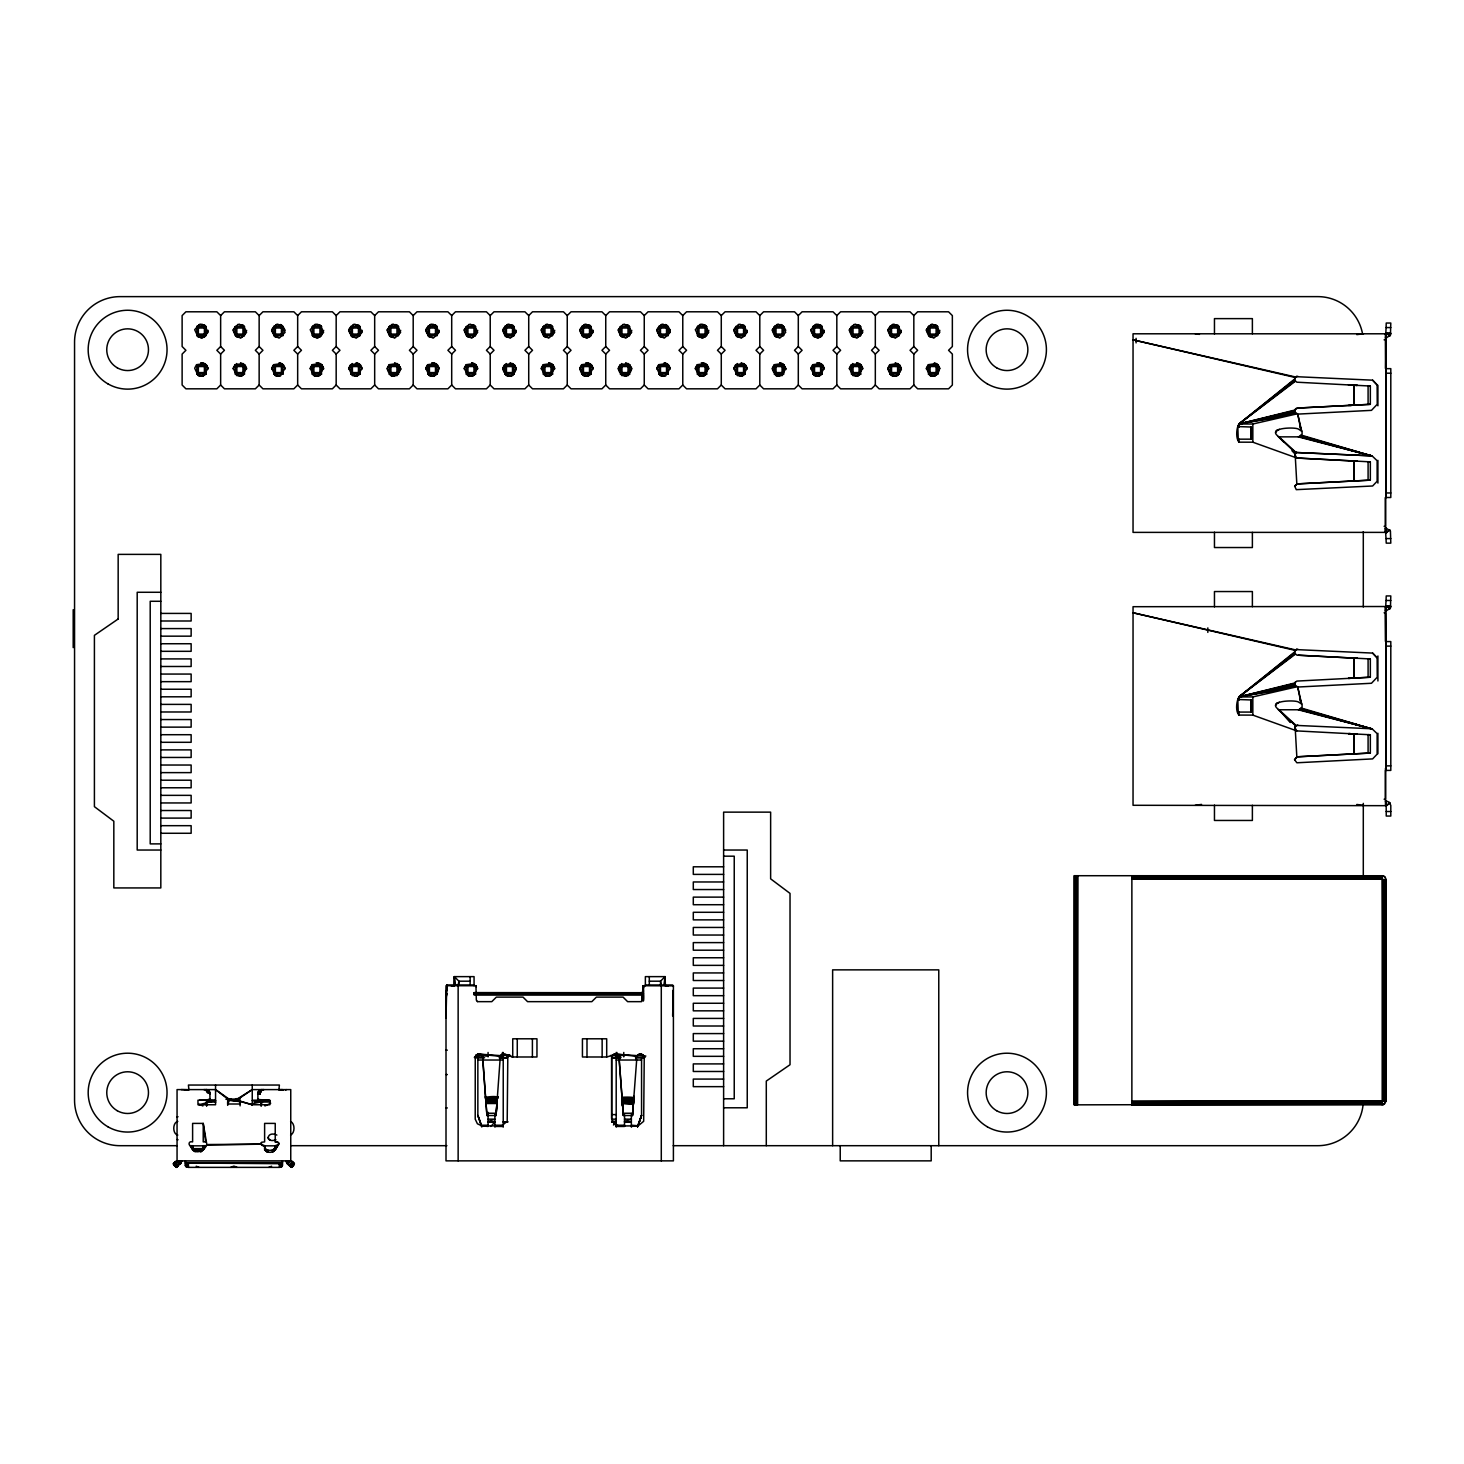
<?xml version="1.0" encoding="UTF-8"?>
<svg xmlns="http://www.w3.org/2000/svg" width="1464" height="1464" viewBox="0 0 1464 1464"><rect width="100%" height="100%" fill="white"/><g stroke="black" fill="none" stroke-linecap="round" stroke-linejoin="round"><path stroke-width="1.5" d="M268.626 1100.196L252.247 1103.801L252.247 1104.753L269.834 1104.753L269.834 1100.196L257.847 1099.537L257.938 1092.419L261.379 1089.6L257.646 1094.139L260.244 1094.139L257.682 1093.718L261.379 1089.6L257.737 1093.26L260.281 1093.718L257.682 1093.718M633.253 1105.174L633.162 1106.326L636.657 1060.174C633.802 1054.721 644.27 1052.561 644.233 1057.758L643.666 1121.314L638.139 1125.853L619.217 1125.981L614.404 1124.279L611.678 1119.155L611.678 1057.392C612.391 1051.353 621.779 1054.501 619.217 1060.174L623.371 1115.513L632.466 1115.513L632.649 1113.244L623.225 1113.244L621.944 1096.408L622.163 1099.116L633.711 1099.116L633.93 1096.408L632.466 1115.513L633.93 1096.408L633.619 1100.544L622.255 1100.544L621.944 1096.408L622.712 1106.326L622.438 1102.685L633.436 1102.685L633.345 1103.966L622.475 1103.38L633.345 1104.021M644.599 985.73C638.908 994.825 645.899 1015.101 643.08 985.73L673.403 985.858M1077.596 1104.844L1077.961 875.71M1354.511 461.032L1357.201 461.178L1296.83 457.994L1252.836 442.201L1238.91 442.165C1235.671 438.065 1236.33 428.275 1238.91 424.011L1294.707 410.085L1297.397 408.09L1370.341 404.32L1370.341 386.038L1368.09 385.91L1368.09 404.448M1354.511 733.94L1357.201 734.086L1296.83 730.902L1252.836 715.109L1238.91 715.072C1235.268 711.028 1236.494 701.164 1238.91 696.919L1294.707 682.993L1296.83 681.089L1349.387 678.326M1297.745 376.248L1295.549 376.998L1133.044 339.849L1295.128 377.456L1294.707 380.274L1296.83 382.195L1353.834 385.197L1353.797 405.18L1298.312 408.017M1349.296 733.665L1353.834 733.903L1353.797 753.887L1297.397 756.797L1294.56 759.688L1296.866 762.781L1372.628 758.901L1377.13 754.161L1377.13 733.629L1372.061 728.779L1296.006 725.394L1279.005 709.766C1265.207 700.433 1296.445 699.646 1298.714 702.226L1301.459 703.891M1297.745 649.156L1295.549 649.906L1133.044 612.776L1295.128 650.364L1294.707 653.182L1296.83 655.103L1353.834 658.105L1353.797 678.088L1348.838 678.363M1384.34 1104.204L1382.199 1104.844L1382.199 875.747L1074.1 875.71L1074.1 1104.844L1384.34 1104.204L1386.042 1101.001L1386.042 879.571L1385.164 877.119L1382.199 875.71M261.013 1105.503L261.69 1102.026L261.251 1105.869M1384.12 339.849L1385.493 339.849L1385.639 368.654L1390.8 368.654L1390.8 497.504L1385.493 497.504L1385.493 526.308L1384.12 526.308M1385.804 942.523L1386.042 879.571L1382.565 879.571L1383.315 1101.001L1383.315 879.571M286.212 1160.861L287.822 1164.301L290.75 1160.861L290.75 1089.6L252.247 1089.6L237.442 1098.878L229.391 1099.354L227.689 1105.357L227.689 1098.695M1386.152 800.771L1386.243 816.052L1390.8 816.052L1390.8 805.42L1389.318 802.254L1385.639 800.735L1386.243 805.895L1389.958 803.041M227.689 1104.24L227.707 1102.118M1385.804 899.976L1386.042 882.444L1385.804 884.146M1383.315 1104.698L1386.042 1101.001L1385.804 1038.049M454.188 985.51L454.352 976.634L474.062 976.634L474.062 985.73M1385.639 338.33L1386.243 323.032L1390.8 323.032L1390.434 335.146L1385.639 338.33L1385.639 368.654L1386.097 333.609L1385.493 338.33L1385.493 333.792L1133.044 333.792L1133.044 532.384L1385.639 532.384L1386.243 543.144L1390.8 543.144L1390.434 531.011L1385.639 527.827L1386.17 532.768M1389.647 529.748L1386.243 532.988L1385.493 527.827L1385.493 532.384L1389.958 530.133M1386.17 805.676L1133.044 805.292L1133.044 606.7L1386.097 606.517L1385.493 611.257L1386.243 595.939L1390.8 595.939L1390.434 608.072L1385.639 611.257L1385.639 641.58L1390.8 641.58L1390.8 770.412L1385.493 770.412L1385.493 799.234L1384.12 799.234M672.745 1010.837L672.836 990.433M446.008 1017.718L446.044 992.592L447.289 989.133M497.229 1099.812L497.467 1096.408L496.04 1115.513L486.945 1115.513L486.762 1113.244L496.204 1113.244L497.467 1096.408L497.174 1100.544L485.792 1100.544L485.499 1096.408L486.945 1115.513L485.975 1102.721L496.991 1102.685L497.229 1099.812L485.737 1099.812M282.424 1161.94L282.204 1166.222L279.386 1167.375L188.417 1167.375L185.379 1165.49M1295.311 409.078L1294.652 411.842L1297.745 414.111L1371.475 410.359L1377.24 404.284L1377.13 384.922L1372.628 380.183L1296.006 376.669M1295.311 682.004L1294.652 684.749L1297.745 687.037L1371.475 683.267L1377.24 677.21L1377.13 657.83L1372.628 653.09L1296.006 649.577M485.554 1097.268C510.149 1093.699 490.714 1104.954 485.554 1097.268L482.699 1057.026L482.004 1055.471L475.69 1055.892M622.017 1097.268C637.609 1096.499 637.993 1099.189 622.109 1098.439M192.608 1146.568C188.124 1146.898 187.648 1140.474 192.608 1141.902L192.608 1123.4L203.221 1123.4L206.845 1144.537L260.867 1144.171L264.618 1145.69L264.618 1150.064M185.434 1165.856L185.379 1161.94M1385.603 886.379L1386.042 879.571M475.965 986.315L476.331 1000.132L477.703 1001.651L491.794 1001.651L496.351 997.112L523.014 997.112L527.552 1001.651L591.84 1001.651L596.397 997.112L623.078 997.112L627.617 1001.651L641.561 1001.651L643.117 987.12M496.204 1113.244L496.04 1115.513L497.467 1096.408L497.321 1098.439L485.645 1098.439M282.424 1165.49L282.204 1162.672L185.617 1162.672L185.891 1166.552L185.617 1162.672L282.204 1162.672L281.93 1166.552L282.387 1162.306M497.284 1098.878L497.376 1097.634M633.747 1098.878L633.839 1097.634M496.808 1105.174L496.717 1106.326L500.267 1057.026L500.963 1055.471L509.692 1054.721M496.717 1106.326L497.046 1101.989L485.92 1101.989L486.249 1106.326L486.158 1105.174M633.162 1106.326L633.509 1101.989L622.383 1101.989L622.712 1106.326L622.621 1105.174M1300.544 427.012L1301.954 431.972A3.66 3.66 0 0 1 1301.954 434.186L1298.714 436.858L1279.005 436.858C1265.207 427.525 1296.445 426.738 1298.714 429.318L1301.459 430.983M499.059 1057.758C508.996 1060.558 507.038 1053.019 507.788 1057.758L507.203 1121.314L501.695 1125.853L482.004 1125.944L477.392 1123.766L475.214 1119.155L475.251 1057.026L475.946 1055.471L488.317 1055.471M190.686 1145.69C192.662 1155.37 204.21 1152.241 206.57 1145.031L260.867 1144.171L261.672 1142.231L264.618 1141.902L264.618 1123.4L275.232 1123.4L275.232 1141.902C282.497 1141.28 276.238 1147.575 275.232 1150.064L275.232 1148.6M1238.91 442.165L1239.185 439.163L1251.317 439.163L1251.317 427.031L1238.123 426.573M1238.91 715.072L1239.185 712.071L1251.317 712.071L1251.317 699.957L1238.123 699.499M1385.676 1084.55L1385.584 1080.578M475.178 1057.758C474.977 1053.549 481.473 1052.616 482.589 1056.569M500.194 1057.758C501.017 1049.487 508.337 1057.905 508.868 1055.471L507.276 1057.758L500.67 1057.667M636.657 1057.758C636.456 1052.854 644.453 1052.854 644.233 1057.758M1278.273 436.711L1295.549 452.815L1294.981 456.64M1278.273 709.619L1295.549 725.723L1294.981 729.548M275.964 1139.779C264.966 1143.823 266.43 1130.281 276.861 1135.076M203.221 1147.172C202.343 1151.399 193.468 1151.454 192.608 1147.172M275.232 1147.172C274.372 1151.436 265.496 1151.454 264.618 1147.172M200.477 1151.784L200.184 1149.789L201.062 1151.656L202.325 1149.02M210.194 1094.139L206.461 1089.6L209.883 1092.419L209.974 1099.537L199.598 1100.196M663.942 984.979L665.077 976.634L645.368 976.634L645.368 985.73M1283.269 441.616L1279.005 436.858L1296.006 452.486L1372.061 455.871L1377.13 460.721L1377.13 481.253L1372.628 485.993L1296.281 489.653L1294.652 486.158L1297.397 483.889L1370.341 480.137L1370.341 461.855L1368.09 461.727L1368.09 480.247M279.386 1167.375L279.386 1163.825L279.99 1167.339L281.546 1163.276L281.088 1167.064L280.576 1163.697L185.891 1163.002L186.294 1166.826L186.294 1163.276L187.264 1167.247L187.831 1163.789L188.417 1167.375L188.417 1163.825M1294.652 454.334L1296.83 457.994M1294.652 727.242L1296.83 730.902M227.689 1102.484L227.872 1101.386M272.505 1151.784L272.505 1149.789L273.073 1151.656L274.72 1148.636C275.47 1153.687 264.38 1153.559 264.618 1148.307M1294.56 759.688L1296.83 756.888L1295.311 730.005M458.141 985.235L458.909 981.191L454.352 976.634L454.352 985.73M289.177 1165.454L292.965 1162.709L294.374 1163.862L291.446 1167.339L289.854 1166.003L290.97 1163.99L292.544 1162.343L294.374 1163.862C286.871 1172.097 298.821 1162.105 290.75 1160.861L177.053 1160.861C169.531 1162.288 181.06 1172.097 173.411 1163.88L174.857 1162.709L177.986 1166.003L181.591 1160.861M1275.601 432.704L1276.974 430.16M1275.601 705.611L1276.974 703.068M202.087 1151.033L202.691 1148.636L193.12 1148.636L193.12 1150.246L192.845 1148.179L192.845 1149.661M274.994 1149.661L275.232 1145.69L278.929 1144.354M446.008 997.496L447.124 993.489M177.053 1117.032L178.041 1116.739M257.829 1092.839L260.702 1092.016L258.286 1091.632L260.885 1091.632L258.488 1091.266L261.104 1091.266L258.744 1090.918C263.026 1089.179 260.5 1094.505 257.829 1092.839L260.336 1093.26L257.737 1093.26L261.013 1089.619M280.136 1089.6L278.892 1089.985L279.386 1085.044L188.417 1085.044L188.929 1089.985M267.656 1149.789L267.656 1151.82L267.052 1149.752L266.503 1151.546L264.856 1148.179M475.251 1057.136L475.946 1055.471M500.267 1057.136L500.963 1055.471M636.712 1057.136L637.407 1055.471L645.844 1056.038M637.59 1126.731L641.561 1115.367L637.59 1126.768L641.561 1115.367L641.561 1057.758M637.846 1126.036L641.561 1115.367M206.662 333.847L208.144 330.352M245.183 333.847L246.647 330.352M322.208 333.847L323.672 330.352M360.711 333.847L362.194 330.352M399.233 333.847L400.697 330.352M399.233 372.35L400.697 368.855L398.483 365.012L394.603 362.761M437.736 333.847L439.218 330.352M438.468 370.612L437.004 374.107L433.124 376.321L427.909 374.107L427.909 365.012L437.699 365.213L439.127 368.214L434.424 376.083L429.208 375.553L425.75 368.214L427.598 364.701L435.668 363.53L437.096 364.902M476.239 333.847L477.722 330.352M514.761 333.847L516.225 330.352M514.761 372.35L516.225 368.855L514.01 365.012L510.131 362.761M553.264 333.847L554.746 330.352M591.785 333.847L593.249 330.352M630.289 333.847L631.771 330.352M630.289 372.35L631.771 368.855L629.557 365.012L625.677 362.761M668.792 333.847L670.274 330.352L668.06 326.49L662.826 324.258L658.965 326.49L656.714 330.352L658.214 333.847M707.313 333.847L708.796 330.352M745.817 333.847L747.299 330.352M822.841 333.847L824.323 330.352M861.363 333.847L862.827 330.352M899.866 333.847L901.348 330.352M899.866 372.35L901.348 368.855L899.134 365.012L895.254 362.761M938.369 333.847L939.851 330.352M939.119 370.612L937.637 374.107L933.758 376.321L928.542 374.107L928.542 365.012L938.332 365.213L939.76 368.214L935.057 376.083L929.841 375.553L926.383 368.214L928.231 364.701L936.301 363.53L937.729 364.902M205.454 335.219L207.193 331.541M234.917 367.19L236.656 363.53M321 335.219L322.721 331.541M311.082 369.02L312.802 365.36M350.445 367.19L352.183 363.53M426.61 369.02L428.348 365.36M503.634 369.02L506.233 363.53M542.138 369.02L543.876 365.36M590.578 335.219L592.298 331.541M619.162 369.02L621.761 363.53M668.462 333.389L670.183 329.711M706.106 335.219L707.826 331.541M696.187 369.02L697.925 365.36M735.568 367.19L737.289 363.53M821.633 335.219L823.372 331.541M811.715 369.02L813.453 365.36M851.096 367.19L852.817 363.53M927.261 369.02L928.981 365.36M279.295 1089.765L283.321 1089.911L279.386 1089.6M275.232 1150.064L277.501 1145.653M209.736 1099.867L208.748 1099.336L209.974 1099.537M209.407 1100.123L210.194 1098.695M233.105 368.855L235.338 365.012L245.147 365.213L246.556 368.214L241.871 376.083L236.656 375.553L233.197 368.214L235.045 364.701L243.115 363.53L244.525 364.902M285.169 330.352L282.955 326.49L277.702 324.258L273.86 326.49L271.609 330.352L273.109 333.847M271.609 368.855L273.86 365.012L283.65 365.213L285.077 368.214L280.374 376.083L275.159 375.553L271.7 368.214L273.548 364.701L281.619 363.53L283.046 364.902M310.13 368.855L312.363 365.012L322.153 365.213L323.581 368.214L318.877 376.083L313.662 375.553L310.222 368.214L312.07 364.701L320.122 363.53L321.549 364.902M348.633 368.855L350.884 365.012L360.675 365.213L362.102 368.214L357.399 376.083L352.183 375.553L348.725 368.214L350.573 364.701L358.643 363.53L360.071 364.902M389.387 326.49L390.906 328.009L396.964 328.009L398.483 326.49L389.387 326.49L389.387 335.585L398.483 335.585L398.483 326.49L393.249 324.258L389.387 326.49L387.137 330.352L388.637 333.847M427.909 326.49L429.41 328.009L435.485 328.009L437.004 326.49L427.909 326.49L427.909 335.585L437.004 335.585L437.004 326.49L431.752 324.258L427.909 326.49L425.658 330.352L427.159 333.847M425.658 368.855L427.909 365.012L429.41 366.531L435.485 366.531L437.004 365.012L433.124 362.761M464.161 368.855L466.412 365.012L476.203 365.213L477.63 368.214L472.927 376.083L467.711 375.553L464.253 368.214L466.101 364.701L474.171 363.53L475.599 364.902M512.272 325.758L508.777 324.258L504.915 326.49L502.683 330.352L504.915 335.585L510.131 337.8L514.01 335.585L514.01 326.49L504.915 326.49L504.915 335.585L514.01 335.585L512.51 334.085L506.434 334.085L504.915 335.585M543.437 326.49L544.956 328.009L551.013 328.009L552.532 326.49L543.437 326.49L543.437 335.585L552.532 335.585L552.532 326.49L547.28 324.258L543.437 326.49L541.186 330.352L542.687 333.847M541.186 368.855L543.437 365.012L553.227 365.213L554.655 368.214L549.952 376.083L544.736 375.553L541.277 368.214L543.126 364.701L551.196 363.53L552.623 364.902M581.94 326.49L583.459 328.009L589.516 328.009L591.035 326.49L581.94 326.49L581.94 335.585L587.156 337.8L591.035 335.585L591.035 326.49L585.801 324.258L581.94 326.49L579.707 330.352L581.19 333.847M656.714 368.855L658.965 365.012L668.755 365.213L670.183 368.214L665.48 376.083L660.264 375.553L656.805 368.214L658.654 364.701L666.724 363.53L668.151 364.902M695.235 368.855L697.468 365.012L707.277 365.213L708.704 368.214L704.001 376.083L698.786 375.553L695.327 368.214L697.175 364.701L705.245 363.53L706.673 364.902M733.739 368.855L735.989 365.012L745.78 365.213L747.207 368.214L742.504 376.083L737.289 375.553L733.83 368.214L735.678 364.701L743.749 363.53L745.176 364.902M785.802 330.352L783.588 326.49L778.354 324.258L774.493 326.49L772.26 330.352L773.742 333.847M810.763 368.855L813.014 365.012L822.805 365.213L824.232 368.214L819.529 376.083L814.313 375.553L810.855 368.214L812.703 364.701L820.773 363.53L822.201 364.902M849.285 368.855L851.517 365.012L861.308 365.213L862.735 368.214L858.032 376.083L852.817 375.553L849.376 368.214L851.225 364.701L859.277 363.53L860.704 364.902M897.377 325.758L893.882 324.258L890.039 326.49L887.788 330.352L890.039 335.585L895.254 337.8L899.134 335.585L899.134 326.49L890.039 326.49L890.039 335.585L899.134 335.585L897.615 334.085L891.539 334.085L890.039 335.585M928.542 326.49L930.061 328.009L936.118 328.009L937.637 326.49L928.542 326.49L928.542 335.585L937.637 335.585L937.637 326.49L932.385 324.258L928.542 326.49L926.291 330.352L927.792 333.847M926.291 368.855L928.542 365.012L930.061 366.531L936.118 366.531L937.637 365.012L939.851 368.855M261.251 1142.597L261.672 1145.379M1290.37 722.484L1279.005 709.766L1298.714 709.766L1301.954 707.112A3.66 3.66 0 0 0 1301.954 704.898L1300.544 699.92M292.544 1162.343L289.634 1165.82L291.391 1167.302L294.026 1163.551L292.544 1162.343C287.767 1165.966 292.123 1170.047 294.374 1163.862M1237.757 440.225L1239.056 439.163M1237.757 713.133L1239.056 712.071M290.275 1166.369L292.965 1162.709L290.055 1166.186L293.733 1163.313L290.97 1166.954L294.026 1163.551L291.446 1167.339L290.275 1166.369L294.026 1163.551M1294.652 486.158L1296.83 483.98L1295.311 457.079M203.148 1149.002L205.674 1145.635L203.221 1148.307M1276.242 430.983L1279.353 429.318M1276.242 703.891L1279.353 702.226M233.545 1166.222L230.708 1167.375M271.59 1166.222L268.772 1167.375M282.424 1089.6L281.363 1089.6M200.678 376.321L196.835 374.107L196.835 365.012L198.354 366.531L204.411 366.531L206.625 365.213L208.053 368.214L203.35 376.083L198.134 375.553L194.675 368.214L196.524 364.701L204.594 363.53L206.021 364.902M388.637 372.35L387.137 368.855L389.387 365.012L390.906 366.531L396.964 366.531L398.574 364.902L400.605 368.214L397.147 375.553L390.687 375.553L387.228 368.214L389.095 364.701L397.147 363.53L398.574 364.902M504.165 372.35L502.683 368.855L504.915 365.012L506.434 366.531L512.51 366.531L514.724 365.213L516.133 368.214L512.693 375.553L507.477 376.083M585.801 376.321L581.94 374.107L579.707 368.855L581.94 365.012L583.459 366.531L589.516 366.531L591.731 365.213L593.158 368.214L588.455 376.083L583.239 375.553L579.799 368.214L581.647 364.701L589.699 363.53L591.127 364.902M619.711 372.35L618.211 368.855L620.462 365.012L621.962 366.531L628.038 366.531L629.648 364.902L631.679 368.214L628.221 375.553L621.761 375.553L618.302 368.214L620.15 364.701L628.221 363.53L629.648 364.902M773.742 372.35L772.26 368.855L774.493 365.012L776.012 366.531L782.087 366.531L783.679 364.902L785.711 368.214L782.27 375.553L775.81 375.553L772.352 368.214L774.2 364.701L782.27 363.53L783.679 364.902M889.288 372.35L887.788 368.855L890.039 365.012L891.539 366.531L897.615 366.531L899.829 365.213L901.257 368.214L897.798 375.553L892.582 376.083M475.818 1055.654L477.667 1054.208M643.611 1055.654L640.445 1053.97L637.298 1055.654L614.551 1054.08M490.806 1126.475L494.887 1122.01L488.079 1121.735M613.453 1124.993L616.198 1122.01L611.641 1121.827L616.198 1121.827M205.93 326.49L196.835 326.49L198.354 328.009L204.411 328.009L205.93 326.49L200.678 324.258L196.835 326.49L196.835 335.585L205.93 335.585L204.411 334.085L198.354 334.085L196.835 335.585L202.05 337.8L205.93 335.585L205.93 326.49L202.05 324.258M220.643 315.584L224.431 311.795L255.358 311.795L259.146 315.584L259.146 346.51L255.358 350.299L259.146 354.087L259.146 385.014L255.358 388.82L224.431 388.82L220.643 385.014L220.643 354.087L224.431 350.299L220.643 346.51L220.643 315.584L216.855 311.795L185.91 311.795L182.122 315.584L182.122 346.51L185.91 350.299L182.122 354.087L182.122 385.014L185.91 388.82L216.855 388.82L220.643 385.014M220.643 346.51L216.855 350.299L220.643 354.087M196.835 374.107L198.354 372.588L204.411 372.588L205.93 374.107L202.05 376.321L196.835 374.107L205.93 374.107L205.93 365.012L202.05 362.761M234.588 333.847L233.105 330.352L235.338 326.49L236.857 328.009L242.933 328.009L244.433 326.49L235.338 326.49L235.338 335.585L244.433 335.585L242.933 334.085L236.857 334.085L235.338 335.585L240.553 337.8L244.433 335.585L244.433 326.49L239.199 324.258M259.146 315.584L262.934 311.795L293.861 311.795L297.668 315.584L297.668 346.51L301.456 350.299L297.668 354.087L297.668 385.014L301.456 388.82L332.383 388.82L336.171 385.014L336.171 354.087L339.959 350.299L336.171 346.51L336.171 315.584L339.959 311.795L370.886 311.795L374.674 315.584L374.674 346.51L370.886 350.299L374.674 354.087L374.674 385.014L370.886 388.82L339.959 388.82L336.171 385.014M240.553 362.761L244.433 365.012L242.933 366.531L236.857 366.531L235.338 365.012L235.338 374.107L236.857 372.588L242.933 372.588L244.433 374.107L240.553 376.321L237.077 374.839M282.955 335.585L273.86 335.585L273.86 326.49L282.955 326.49L282.955 335.585L281.436 334.085L275.378 334.085L273.86 335.585L279.075 337.8M273.86 326.49L275.378 328.009L281.436 328.009L282.955 326.49M259.146 354.087L262.934 350.299L259.146 346.51M297.668 315.584L301.456 311.795L332.383 311.795L336.171 315.584M297.668 346.51L293.861 350.299L297.668 354.087M277.702 376.321L273.86 374.107L275.378 372.588L281.436 372.588L282.955 374.107L282.955 365.012L279.075 362.761M279.075 376.321L273.86 374.107L273.86 365.012L275.378 366.531L281.436 366.531L282.955 365.012L285.169 368.855M321.458 326.49L312.363 326.49L313.882 328.009L319.939 328.009L321.458 326.49L316.224 324.258L312.363 326.49L312.363 335.585L321.458 335.585L319.939 334.085L313.882 334.085L312.363 335.585L317.578 337.8L321.458 335.585L321.458 326.49L317.578 324.258M297.668 385.014L293.861 388.82L262.934 388.82L259.146 385.014M336.171 346.51L332.383 350.299L336.171 354.087M316.224 376.321L312.363 374.107L313.882 372.588L319.939 372.588L321.458 374.107L317.578 376.321L312.363 374.107L312.363 365.012L313.882 366.531L319.939 366.531L321.458 365.012L317.578 362.761M350.134 333.847L348.633 330.352L350.884 326.49L352.403 328.009L358.46 328.009L359.979 326.49L350.884 326.49L350.884 335.585L359.979 335.585L358.46 334.085L352.403 334.085L350.884 335.585L356.1 337.8L359.979 335.585L359.979 326.49L354.727 324.258M374.674 315.584L378.481 311.795L409.408 311.795L413.196 315.584L413.196 346.51L416.984 350.299L413.196 354.087L413.196 385.014L416.984 388.82L447.911 388.82L451.699 385.014L451.699 354.087L447.911 350.299L451.699 346.51L451.699 315.584L447.911 311.795L416.984 311.795L413.196 315.584M356.1 362.761L359.979 365.012L358.46 366.531L352.403 366.531L350.884 365.012L350.884 374.107L352.403 372.588L358.46 372.588L359.979 374.107L356.1 376.321L352.623 374.839M398.483 335.585L396.964 334.085L390.906 334.085L389.387 335.585L394.603 337.8M374.674 354.087L378.481 350.299L374.674 346.51M413.196 346.51L409.408 350.299L413.196 354.087M393.249 376.321L389.387 374.107L390.906 372.588L396.964 372.588L398.483 374.107L398.483 365.012L394.987 363.511M437.004 335.585L435.485 334.085L429.41 334.085L427.909 335.585L433.124 337.8M451.699 315.584L455.487 311.795L486.432 311.795L490.22 315.584L490.22 346.51L494.009 350.299L490.22 354.087L490.22 385.014L494.009 388.82L524.936 388.82L528.724 385.014L528.724 354.087L524.936 350.299L528.724 346.51L528.724 315.584L524.936 311.795L494.009 311.795L490.22 315.584M413.196 385.014L409.408 388.82L378.481 388.82L374.674 385.014M431.752 376.321L427.909 374.107L429.41 372.588L435.485 372.588L437.004 374.107L433.509 375.589M465.662 333.847L464.161 330.352L466.412 326.49L467.931 328.009L473.988 328.009L475.507 326.49L466.412 326.49L466.412 335.585L475.507 335.585L473.988 334.085L467.931 334.085L466.412 335.585L471.628 337.8L475.507 335.585L475.507 326.49L470.255 324.258M451.699 354.087L455.487 350.299L451.699 346.51M490.22 346.51L486.432 350.299L490.22 354.087M470.255 376.321L466.412 374.107L467.931 372.588L473.988 372.588L475.507 374.107L471.628 376.321L466.412 374.107L466.412 365.012L467.931 366.531L473.988 366.531L475.507 365.012L471.628 362.761M504.915 326.49L506.434 328.009L512.51 328.009L514.01 326.49M528.724 315.584L532.512 311.795L563.439 311.795L567.245 315.584L567.245 346.51L563.439 350.299L567.245 354.087L567.245 385.014L563.439 388.82L532.512 388.82L528.724 385.014M490.22 385.014L486.432 388.82L455.487 388.82L451.699 385.014M506.654 374.839L510.131 376.321L514.01 374.107L512.51 372.588L506.434 372.588L504.915 374.107L508.777 376.321M552.532 335.585L551.013 334.085L544.956 334.085L543.437 335.585L548.652 337.8M528.724 354.087L532.512 350.299L528.724 346.51M567.245 315.584L571.033 311.795L601.96 311.795L605.748 315.584L605.748 346.51L609.536 350.299L605.748 354.087L605.748 385.014L609.536 388.82L640.463 388.82L644.252 385.014L644.252 354.087L640.463 350.299L644.252 346.51L644.252 315.584L640.463 311.795L609.536 311.795L605.748 315.584M547.28 376.321L543.437 374.107L544.956 372.588L551.013 372.588L552.532 374.107L548.652 376.321L543.437 374.107L543.437 365.012L544.956 366.531L551.013 366.531L552.532 365.012L548.652 362.761M583.459 334.085L581.94 335.585L591.035 335.585L589.516 334.085L583.459 334.085L583.459 328.009M567.245 354.087L571.033 350.299L567.245 346.51M605.748 346.51L601.96 350.299L605.748 354.087M587.54 375.589L591.035 374.107L589.516 372.588L583.459 372.588L581.94 374.107L587.156 376.321L591.035 374.107L591.035 365.012L587.156 362.761M620.462 335.585L621.962 334.085L628.038 334.085L629.557 335.585L625.677 337.8L620.462 335.585L618.211 330.352L620.462 326.49L629.557 326.49L629.557 335.585L620.462 335.585L620.462 326.49L621.962 328.009L628.038 328.009L629.557 326.49L624.304 324.258M644.252 315.584L648.058 311.795L678.985 311.795L682.773 315.584L682.773 346.51L686.561 350.299L682.773 354.087L682.773 385.014L686.561 388.82L717.488 388.82L721.276 385.014L721.276 354.087L717.488 350.299L721.276 346.51L721.276 315.584L717.488 311.795L686.561 311.795L682.773 315.584M605.748 385.014L601.96 388.82L571.033 388.82L567.245 385.014M626.061 375.589L629.557 374.107L629.557 365.012L620.462 365.012L620.462 374.107L621.962 372.588L628.038 372.588L629.557 374.107L625.677 376.321L622.2 374.839M668.06 335.585L658.965 335.585L658.965 326.49L668.06 326.49L668.06 335.585L666.541 334.085L660.484 334.085L658.965 335.585L664.18 337.8M658.965 326.49L660.484 328.009L666.541 328.009L668.06 326.49M644.252 354.087L648.058 350.299L644.252 346.51M682.773 346.51L678.985 350.299L682.773 354.087M662.826 376.321L658.965 374.107L660.484 372.588L666.541 372.588L668.06 374.107L668.06 365.012L664.18 362.761M664.18 376.321L658.965 374.107L658.965 365.012L660.484 366.531L666.541 366.531L668.06 365.012L670.274 368.855M706.581 326.49L697.468 326.49L698.987 328.009L705.062 328.009L706.581 326.49L701.329 324.258L697.468 326.49L697.468 335.585L706.581 335.585L705.062 334.085L698.987 334.085L697.468 335.585L702.683 337.8L706.581 335.585L706.581 326.49L702.683 324.258M721.276 315.584L725.064 311.795L756.01 311.795L759.798 315.584L759.798 346.51L763.586 350.299L759.798 354.087L759.798 385.014L763.586 388.82L794.513 388.82L798.301 385.014L798.301 354.087L802.089 350.299L798.301 346.51L798.301 315.584L802.089 311.795L833.016 311.795L836.822 315.584L836.822 346.51L833.016 350.299L836.822 354.087L836.822 385.014L833.016 388.82L802.089 388.82L798.301 385.014M682.773 385.014L678.985 388.82L648.058 388.82L644.252 385.014M701.329 376.321L697.468 374.107L698.987 372.588L705.062 372.588L706.581 374.107L702.683 376.321L697.468 374.107L697.468 365.012L698.987 366.531L705.062 366.531L706.581 365.012L702.683 362.761M735.239 333.847L733.739 330.352L735.989 326.49L737.508 328.009L743.566 328.009L745.084 326.49L735.989 326.49L735.989 335.585L745.084 335.585L743.566 334.085L737.508 334.085L735.989 335.585L741.205 337.8L745.084 335.585L745.084 326.49L739.832 324.258M721.276 354.087L725.064 350.299L721.276 346.51M759.798 315.584L763.586 311.795L794.513 311.795L798.301 315.584M759.798 346.51L756.01 350.299L759.798 354.087M741.205 362.761L745.084 365.012L743.566 366.531L737.508 366.531L735.989 365.012L735.989 374.107L737.508 372.588L743.566 372.588L745.084 374.107L741.205 376.321L737.728 374.839M783.588 335.585L774.493 335.585L774.493 326.49L783.588 326.49L783.588 335.585L782.087 334.085L776.012 334.085L774.493 335.585L779.708 337.8M774.493 326.49L776.012 328.009L782.087 328.009L783.588 326.49M759.798 385.014L756.01 388.82L725.064 388.82L721.276 385.014M798.301 346.51L794.513 350.299L798.301 354.087M778.354 376.321L774.493 374.107L776.012 372.588L782.087 372.588L783.588 374.107L783.588 365.012L779.708 362.761M822.109 326.49L813.014 326.49L814.533 328.009L820.59 328.009L822.109 326.49L816.857 324.258L813.014 326.49L813.014 335.585L822.109 335.585L820.59 334.085L814.533 334.085L813.014 335.585L818.23 337.8L822.109 335.585L822.109 326.49L818.23 324.258M836.822 315.584L840.611 311.795L871.538 311.795L875.326 315.584L875.326 346.51L879.114 350.299L875.326 354.087L875.326 385.014L879.114 388.82L910.041 388.82L913.829 385.014L913.829 354.087L917.635 350.299L913.829 346.51L913.829 315.584L917.635 311.795L948.562 311.795L952.35 315.584L952.35 346.51L948.562 350.299L952.35 354.087L952.35 385.014L948.562 388.82L917.635 388.82L913.829 385.014M816.857 376.321L813.014 374.107L814.533 372.588L820.59 372.588L822.109 374.107L818.23 376.321L813.014 374.107L813.014 365.012L814.533 366.531L820.59 366.531L822.109 365.012L818.23 362.761M850.767 333.847L849.285 330.352L851.517 326.49L853.036 328.009L859.094 328.009L860.612 326.49L851.517 326.49L851.517 335.585L860.612 335.585L859.094 334.085L853.036 334.085L851.517 335.585L856.733 337.8L860.612 335.585L860.612 326.49L855.379 324.258M836.822 354.087L840.611 350.299L836.822 346.51M875.326 315.584L879.114 311.795L910.041 311.795L913.829 315.584M875.326 346.51L871.538 350.299L875.326 354.087M856.733 362.761L860.612 365.012L859.094 366.531L853.036 366.531L851.517 365.012L851.517 374.107L853.036 372.588L859.094 372.588L860.612 374.107L856.733 376.321L853.256 374.839M890.039 326.49L891.539 328.009L897.615 328.009L899.134 326.49M875.326 385.014L871.538 388.82L840.611 388.82L836.822 385.014M913.829 346.51L910.041 350.299L913.829 354.087M890.039 374.107L891.539 372.588L897.615 372.588L899.134 374.107L895.254 376.321L890.039 374.107L890.039 365.012L899.134 365.012L899.134 374.107L890.039 374.107L893.882 376.321M937.637 335.585L936.118 334.085L930.061 334.085L928.542 335.585L933.758 337.8M928.542 374.107L930.061 372.588L936.118 372.588L937.637 374.107L932.385 376.321L928.542 374.107L937.637 374.107L937.637 365.012L934.142 363.511M177.986 1166.003L175.277 1162.343C170.794 1163.239 176.522 1169.224 178.187 1165.82C167.591 1155.773 182.451 1174.805 173.594 1163.734C184.336 1174.165 168.232 1155.023 178.645 1165.454M665.37 985.272L665.077 976.634L660.52 981.191L660.52 985.235M611.641 1118.405L611.641 1057.758L613.032 1054.849L616.527 1054.135M287.456 1164.008L290.75 1160.861L286.23 1161.428M1389.647 802.656L1386.243 805.895L1385.493 800.735M1294.835 377.968L1296.555 376.394M1296.555 452.211L1294.835 453.785L1291.943 450.711M1294.835 650.876L1296.555 649.302M1294.835 726.693L1297.745 724.973M506.416 1054.867L503.268 1054.043L500.834 1055.654L480.284 1054.208M178.187 1165.82L176.321 1167.375L173.411 1163.88L176.504 1167.247M1294.56 379.103L1238.91 424.011L1252.836 424.011L1296.555 413.964L1238.91 424.011L1294.579 379.707M1294.56 652.011L1238.91 696.919L1252.836 696.919L1296.555 686.872L1238.91 696.919L1294.579 652.615M476.312 1055.086L478.984 1053.97L481.4 1054.867M637.773 1055.086L639.365 1054.135M287.145 1163.642L290.75 1160.861L286.322 1161.885M1294.981 380.823L1238.91 424.011L1295.549 413.36L1294.835 412.391L1238.91 424.011L1295.311 381.281M1294.981 653.731L1238.91 696.919L1295.549 686.268L1294.835 685.298L1238.91 696.919L1295.311 654.188M501.566 1054.867L502.536 1054.263M613.032 1054.849L614.331 1054.135M252.247 1089.6L238.12 1099.135A3.788 3.788 0 0 1 239.693 1100.727L240.114 1105.869M286.871 1163.221L290.75 1160.861L286.45 1162.361M252.247 1085.044L252.247 1104.753L239.968 1101.386L228.347 1100.379A3.898 3.898 0 0 1 229.391 1099.354L231.477 1098.695M285.334 1089.985L286.596 1089.6M264.911 1105.961L270.712 1103.234M286.633 1162.8L290.75 1160.861M203.221 1146.568L205.491 1145.653L203.221 1150.064L192.608 1150.064L192.608 1145.69L190.503 1145.69M502.298 1054.391L503.268 1054.043M1295.768 408.657L1296.83 408.182M1296.006 452.486L1371.475 455.835L1301.459 435.192M200.678 337.8L204.173 336.336M202.435 375.589L205.93 374.107M316.224 337.8L319.719 336.336M240.938 375.589L244.433 374.107L244.433 365.012L240.938 363.511M317.963 375.589L321.458 374.107L321.458 365.012L316.224 362.761M356.484 375.589L359.979 374.107L359.979 365.012L356.484 363.511M472.012 375.589L475.507 374.107L475.507 365.012L472.012 363.511M585.801 337.8L589.297 336.336M549.037 375.589L552.532 374.107L552.532 365.012L549.037 363.511M701.329 337.8L704.824 336.336M703.068 375.589L706.581 374.107L706.581 365.012L701.329 362.761M816.857 337.8L820.352 336.336M741.589 375.589L745.084 374.107L745.084 365.012L741.589 363.511M818.614 375.589L822.109 374.107L822.109 365.012L816.857 362.761M857.117 375.589L860.612 374.107L860.612 365.012L857.117 363.511M275.232 1146.568L277.318 1145.69M263.245 1089.674L260.281 1089.802L263.978 1089.6M290.604 1135.039C295.124 1133.063 295.124 1123.474 290.604 1121.497M606.7 1056.99L606.7 1038.8L582.434 1038.8L582.434 1056.99L606.7 1056.99L612.483 1055.361L611.641 1057.758L620.352 1057.758M198.884 1104.753L215.556 1100.507L201.428 1100.196M451.388 986.059L453.602 986.096M1294.579 410.652L1238.91 424.011L1294.652 411.842M1294.579 683.578L1238.91 696.919L1294.652 684.749M477.886 1054.135L480.064 1054.135M252.247 1103.801L250.875 1104.076L252.247 1104.753L235.576 1099.702M446.008 1018.121L446.319 991.128M446.008 1018.34L446.776 984.979L474.062 984.979M639.567 1054.08L641.543 1054.135M207.394 1092.839L210.011 1092.839M1349.387 481.217L1298.312 483.834M1195.21 805.292L1201.56 804.413M1348.838 481.253L1354.676 480.942M1356.799 334.615L1363.515 333.792M206.735 1091.266L209.334 1091.266L205.601 1090.131L208.51 1090.387L205.912 1090.387L209.736 1092.016L207.119 1092.016M177.803 1121.424C172.423 1122.485 172.423 1134.088 177.803 1135.076M1370.341 404.32L1348.436 405.437M1370.341 480.137L1348.436 481.253M1370.341 677.228L1348.436 678.363L1370.341 677.228L1370.341 658.946L1368.09 658.837L1368.09 677.356M1348.436 754.161L1368.09 753.173L1368.09 734.635L1370.341 734.763L1370.341 753.045L1298.312 756.742M258.744 1090.918L261.928 1090.387M1350.174 481.162L1354.292 480.942L1354.054 460.995L1298.312 458.141M620.571 1056.99L612.153 1057.758L620.937 1057.649M1352.077 405.272L1349.826 405.382L1354.676 405.144M1352.077 481.07L1350.082 481.199M1352.077 678.18L1349.826 678.289L1354.676 678.052M1352.077 753.978L1349.826 754.106L1354.676 753.869M488.079 1125.23L481.272 1125.23M494.887 1121.827L488.079 1122.193L494.887 1122.193M631.35 1121.827L624.524 1122.193L631.35 1122.193M1368.09 753.173L1370.341 753.045M207.193 1089.674L203.844 1089.6M193.12 1148.636L193.486 1150.777L193.486 1149.02L202.691 1148.636L202.965 1149.661L202.965 1148.179M184.464 1089.911L188.417 1089.783L181.225 1089.6M631.35 1126.457L637.956 1125.761L631.35 1125.23M488.079 1122.193L494.887 1122.01L488.079 1121.515L494.887 1119.155L488.079 1119.155M616.198 1122.01L611.641 1122.138L616.198 1122.193M262.148 1100.269L268.223 1100.196L252.247 1100.507L269.834 1100.507M636.309 1057.466L645.112 1057.356M1131.873 1103.728L1382.199 1103.453L1131.873 1103.142L1382.199 1102.118L1131.873 1101.751L1382.199 1101.001M1131.873 1101.751L1382.199 1101.386M1386.243 327.57L1390.8 327.57M1390.8 333.188L1386.243 333.188L1389.958 336.043M196.835 365.012L205.93 365.012L208.144 368.855M398.483 365.012L389.387 365.012L389.387 374.107L394.603 376.321M514.01 365.012L504.915 365.012L504.915 374.107L514.01 374.107L514.01 365.012L510.515 363.511M593.249 368.855L591.035 365.012L581.94 365.012L581.94 374.107L591.035 374.107M785.802 368.855L783.588 365.012L774.493 365.012L774.493 374.107L779.708 376.321M1386.243 373.21L1390.8 373.21M235.338 374.107L244.433 374.107M273.86 374.107L282.955 374.107M312.363 374.107L321.458 374.107M350.884 374.107L359.979 374.107M389.387 374.107L398.483 374.107M427.909 374.107L437.004 374.107L437.004 365.012L431.752 362.761M466.412 374.107L475.507 374.107M543.437 374.107L552.532 374.107M620.462 374.107L629.557 374.107M658.965 374.107L668.06 374.107M697.468 374.107L706.581 374.107M735.989 374.107L745.084 374.107M774.493 374.107L783.588 374.107M813.014 374.107L822.109 374.107M851.517 374.107L860.612 374.107M1354.511 385.215L1357.201 385.38L1348.673 384.922M1352.718 405.235L1354.292 405.144L1354.054 385.197L1349.296 384.94M1348.673 460.721L1357.201 461.178M1352.718 481.034L1353.797 480.979L1353.834 460.995L1349.296 460.757M1386.243 492.965L1390.8 492.965M1386.243 538.587L1390.8 538.587M160.82 592.279L137.195 592.279L137.195 850.035L160.82 850.035M1386.243 600.478L1390.8 600.478M160.82 601.283L150.206 601.283L150.206 843.886L160.82 843.886M1390.8 606.096L1386.243 606.096L1389.958 608.951M1384.12 612.776L1385.493 612.776L1385.639 641.58L1385.493 606.7L1385.639 611.257M160.82 613.416L191.144 613.416L191.144 620.992L160.82 620.992M160.82 628.587L191.144 628.587L191.144 636.163L160.82 636.163M160.82 643.739L191.144 643.739L191.144 651.315L160.82 651.315M1386.243 646.118L1390.8 646.118M1348.673 657.83L1298.312 655.25M1357.201 658.288L1348.436 657.83L1357.201 658.288L1354.511 658.123M160.82 658.91L191.144 658.91L191.144 666.486L160.82 666.486M160.82 674.062L191.144 674.062L191.144 681.657L160.82 681.657M1352.718 678.143L1354.292 678.052L1354.054 658.105L1349.296 657.867M160.82 689.233L191.144 689.233L191.144 696.809L160.82 696.809M160.82 704.385L191.144 704.385L191.144 711.98L160.82 711.98M160.82 719.556L191.144 719.556L191.144 727.132L160.82 727.132M1357.201 734.086L1348.673 733.629M160.82 734.708L191.144 734.708L191.144 742.303L160.82 742.303M160.82 749.879L191.144 749.879L191.144 757.455L160.82 757.455M1352.718 753.96L1354.292 753.869L1354.054 733.903L1348.436 733.629M160.82 765.032L191.144 765.032L191.144 772.626L160.82 772.626M1386.243 765.873L1390.8 765.873M160.82 780.202L191.144 780.202L191.144 787.778L160.82 787.778M160.82 795.355L191.144 795.355L191.144 802.949L160.82 802.949M160.82 810.525L191.144 810.525L191.144 818.102L160.82 818.102M1386.243 811.514L1390.8 811.514M160.82 825.678L191.144 825.678L191.144 833.272L160.82 833.272M723.619 850.035L747.244 850.035L747.244 1107.791L723.619 1107.791M723.619 856.184L734.233 856.184L734.233 1098.787L723.619 1098.787M723.619 866.798L693.296 866.798L693.296 874.392L723.619 874.392M1131.873 875.875L1382.199 876.021M1131.873 876.35L1382.199 876.35M1131.873 876.607L1382.199 876.607M1131.873 877.119L1382.199 877.119M1131.873 877.76L1382.199 877.76M1131.873 878.455L1382.199 878.455M1131.873 879.205L1382.199 879.205M723.619 881.969L693.296 881.969L693.296 889.545L723.619 889.545M723.619 897.121L693.296 897.121L693.296 904.715L723.619 904.715M723.619 912.292L693.296 912.292L693.296 919.868L723.619 919.868M723.619 927.444L693.296 927.444L693.296 935.038L723.619 935.038M723.619 942.615L693.296 942.615L693.296 950.191L723.619 950.191M723.619 957.767L693.296 957.767L693.296 965.362L723.619 965.362M723.619 972.938L693.296 972.938L693.296 980.514L723.619 980.514M470.127 981.191L458.909 981.191L458.909 985.235M649.302 981.191L660.52 981.191L661.289 985.235M645.368 984.979L672.653 984.979L673.403 986.681M476.331 985.73L446.008 985.73L446.008 1160.861L673.403 1160.861L673.403 985.73M723.619 988.09L693.296 988.09L693.296 995.685L723.619 995.685M474.062 992.592L643.08 992.702M474.062 992.921L643.08 992.921M474.062 993.287L643.446 993.306M474.062 993.763L643.08 993.763M474.062 994.349L643.08 994.349M474.062 994.989L643.08 994.989M723.619 1003.261L693.296 1003.261L693.296 1010.837L723.619 1010.837M446.008 1013.033L446.008 993.306M723.619 1018.413L693.296 1018.413L693.296 1026.008L723.619 1026.008M723.619 1033.584L693.296 1033.584L693.296 1041.16L723.619 1041.16M723.619 1048.736L693.296 1048.736L693.296 1056.331L723.619 1056.331M446.008 1050.164L447.344 1050.164M610.543 1055.471L624.78 1055.471M475.526 1057.758L484.602 1057.758M635.431 1057.758L643.922 1057.758M477.85 1060.028L503.232 1060.028M616.198 1060.028L641.561 1060.028M723.619 1063.907L693.296 1063.907L693.296 1071.483L723.619 1071.483M446.008 1074.576L447.344 1074.576M723.619 1079.078L693.296 1079.078L693.296 1086.654L723.619 1086.654M229.391 1099.354L215.556 1089.6L177.053 1089.6L177.053 1160.861L180.017 1164.301M205.271 1089.948L207.888 1089.948M206.223 1090.662L208.821 1090.662M259 1090.662L261.617 1090.662M206.479 1090.918L209.096 1090.918M207.284 1092.419L209.883 1092.419M257.938 1092.419L260.555 1092.419M485.609 1097.872L497.357 1097.872M622.072 1097.872L633.802 1097.872M235.978 1098.695L240.114 1098.695M225.95 1099.299L229.994 1099.299M235.814 1099.299L239.858 1099.299M622.2 1099.812L633.692 1099.812M208.949 1100.196L197.969 1100.196L197.969 1104.753L215.556 1104.753L215.556 1085.044M208.968 1100.507L215.556 1100.507L207.815 1100.361M1131.873 1101.001L1386.024 1101.001M482.772 1060.028L485.865 1101.257L497.101 1101.257M619.217 1060.028L622.31 1101.257L633.564 1101.257M215.812 1102.026L206.113 1102.026L206.552 1105.869M254.26 1102.026L270.035 1102.026M227.689 1104.002L240.114 1104.002M1131.873 1104.002L1382.199 1104.002M1131.873 1104.423L1382.199 1104.423M1131.873 1104.698L1382.199 1104.698M446.008 1107.937L447.344 1107.937M611.641 1114.616L616.198 1114.616M611.641 1119.155L616.198 1119.155M624.524 1119.155L631.35 1119.155L624.524 1121.515L631.35 1122.138L624.524 1121.735M611.641 1121.332L616.198 1121.332M503.232 1122.193L507.788 1121.827M494.887 1125.23L503.232 1125.23M616.198 1125.23L624.524 1125.23M494.887 1125.853L503.232 1125.853M616.198 1125.853L624.524 1125.853M494.887 1126.457L503.232 1126.457M616.198 1126.457L624.524 1126.457L624.524 1114.616M178.041 1139.779L177.053 1139.504M205.088 1141.902L203.221 1141.902L203.221 1123.4L205.674 1141.993M275.232 1141.902L277.318 1141.938M177.181 1145.69L120.03 1145.69A45.494 45.494 0 0 1 74.554 1100.196L74.554 342.118A45.494 45.494 0 0 1 120.03 296.625L1317.82 296.625A45.494 45.494 0 0 1 1362.618 334.213M291.464 1145.69L446.904 1145.69M673.202 1145.69L1317.82 1145.69A45.494 45.494 0 0 0 1363.13 1104.167M192.608 1145.836L203.221 1145.836M264.618 1145.836L275.232 1145.836M261.489 1100.196L267.29 1100.233M474.318 1057.356L483.102 1057.466M503.232 1121.735L507.788 1121.918M1348.436 384.922L1357.201 385.38M1354.95 385.252L1370.341 386.038M1354.95 461.05L1370.341 461.855M1354.95 658.159L1370.341 658.946M1354.95 733.976L1370.341 734.763M1349.168 384.94L1353.688 385.197M1349.168 657.867L1353.688 658.105M1349.168 733.665L1353.688 733.903M260.427 1100.288L258.89 1100.196L266.796 1100.196M237.077 1167.375L234.295 1166.222M199.031 1167.375L196.231 1166.222M1350.082 733.702L1352.077 733.812M259.952 1089.948L262.221 1090.131M1352.077 385.105L1349.826 384.977M1352.077 460.904L1349.826 460.794M1352.077 658.013L1349.826 657.885M488.317 1056.038L482.004 1055.471L482.772 1057.758M500.944 1057.191L507.276 1057.758M616.728 1054.208L636.968 1056.331M500.505 1056.331L480.759 1054.409L482.132 1055.654M896.554 376.083L891.338 375.553L887.879 368.214L889.728 364.701L897.798 363.53L899.225 364.902M511.448 376.083L506.233 375.553L502.774 368.214L504.623 364.701L512.693 363.53L514.102 364.902M1390.8 333.664L1386.243 333.188L1390.58 334.67M1390.8 606.59L1386.243 606.096L1390.58 607.578M239.016 1099.812L236.326 1098.695L239.693 1100.727M1356.799 804.468L1363.515 805.292M180.383 1164.008L177.053 1160.861L181.591 1161.428M477.392 1001.596L477.246 1001.559M1195.21 333.792L1199.437 334.378M816.747 336.464L820.773 337.049M701.201 336.464L705.245 337.049M585.673 336.464L589.699 337.049M316.096 336.464L320.122 337.049M200.568 336.464L204.594 337.049M277.117 1141.902L278.929 1143.256M235.484 1099.537L239.474 1100.379L240.059 1101.751L228.805 1099.812L215.556 1089.6M180.676 1163.642L177.053 1160.861L181.499 1161.885M668.042 986.059L665.827 986.096M1298.312 436.894L1371.475 455.835L1367.211 454.627M1298.312 709.802L1371.475 728.761L1301.459 708.1M1299.428 436.711L1371.475 455.835L1300.435 436.217M1299.428 709.619L1371.475 728.761L1300.435 709.143M1300.105 436.437L1371.475 455.835M1300.105 709.345L1371.475 728.761M1301.02 435.76L1358.665 452.193M1301.02 708.686L1356.542 724.497M506.654 1055.086L512.729 1056.99L536.959 1056.99L536.959 1038.8L512.729 1038.8L512.729 1056.99L505.3 1054.208M236.326 1098.695L238.449 1099.354M619.034 1056.569L617.497 1054.592M268.022 1137.345L268.278 1138.589A3.111 3.111 0 0 0 269.23 1139.541L269.87 1139.742M180.95 1163.221L177.053 1160.861L181.371 1162.361M895.639 363.511L899.134 365.012M780.092 363.511L783.588 365.012M664.564 363.511L668.06 365.012M626.061 363.511L629.557 365.012M585.801 362.761L591.035 365.012M279.459 363.511L282.955 365.012M200.678 362.761L205.93 365.012M262.715 1145.69L264.618 1146.568M475.635 986.004L476.221 986.681M177.053 1160.861L181.207 1162.8M199.049 1104.149L202.892 1105.961M934.398 362.852L937.912 364.701M857.373 362.852L860.887 364.701M818.87 362.852L822.384 364.701L823.72 367.94M780.349 362.852L783.862 364.701L785.875 369.55M703.324 362.852L706.856 364.701L708.173 367.94M664.821 362.852L668.334 364.701M587.796 362.852L591.31 364.701L592.646 367.94M549.293 362.852L552.806 364.701M472.268 362.852L475.782 364.701L477.118 367.94M433.747 362.852L437.279 364.701M356.722 362.852L360.254 364.701M318.219 362.852L321.732 364.701L323.068 367.94M279.716 362.852L283.229 364.701M202.691 362.852L206.204 364.701L207.54 367.94M433.124 324.258L437.004 326.49M1383.681 876.021L1384.651 876.607M287.822 1164.301L289.396 1165.637M1238.764 426.939L1237.794 426.097L1238.251 439.493M1238.764 699.865L1237.794 699.005L1238.251 712.419M207.54 1089.802L210.102 1093.26L206.461 1089.6L210.157 1093.718M173.594 1163.734L176.595 1167.156L173.795 1163.551L177.016 1166.826L174.106 1163.313L177.766 1166.186L176.321 1167.375L173.466 1163.862M1372.628 380.183L1377.13 384.922M1372.628 653.09L1377.13 657.83M1279.005 436.858L1283.306 441.469M1279.005 709.766L1290.516 722.081M173.795 1163.551L176.87 1166.954L174.106 1163.313L177.565 1166.369L174.857 1162.709M928.743 373.466L931.086 376.083M781.026 324.496L783.368 327.113M813.215 373.466L815.558 376.083M774.694 373.466L777.055 376.083M665.48 324.496L667.84 327.113M697.669 373.466L700.03 376.083M659.166 373.466L661.508 376.083M582.141 373.466L584.484 376.083M543.638 373.466L545.981 376.083M466.613 373.466L468.956 376.083M395.902 324.496L398.263 327.113M428.092 373.466L430.453 376.083M389.589 373.466L391.931 376.083M280.374 324.496L282.717 327.113M312.564 373.466L314.906 376.083M274.061 373.466L276.403 376.083M197.036 373.466L199.379 376.083M206.827 1089.619L210.102 1093.26M190.137 1145.635L192.662 1149.002M618.577 1055.654L619.217 1057.758M643.483 1055.471L644.178 1057.136M860.612 365.012L862.827 368.855M822.109 365.012L824.323 368.855M745.084 365.012L747.299 368.855M706.581 365.012L708.796 368.855M552.532 365.012L554.746 368.855M475.507 365.012L477.722 368.855M437.004 365.012L439.218 368.855M359.979 365.012L362.194 368.855M321.458 365.012L323.672 368.855M244.433 365.012L246.647 368.855M257.646 1098.695L259.567 1099.995L257.701 1099.135M810.763 330.352L812.264 333.847M899.408 364.701L901.403 369.55M514.285 364.701L516.298 369.55M398.757 364.701L400.752 369.55M477.85 1057.758L477.85 1115.367L481.839 1126.731L481.455 1125.761L488.079 1126.457L488.079 1112.329M481.583 1126.036L477.85 1115.367L481.802 1126.731M1300.05 426.317L1301.02 430.398L1297.745 414.111L1301.679 431.313M1300.05 699.243L1301.02 703.306L1297.745 687.037L1301.679 704.221M193.486 1149.02L195.023 1151.747L195.627 1149.789M239.968 1101.386L240.114 1102.484M454.352 976.634L455.487 984.979M622.31 1101.257L622.712 1106.326M485.865 1101.257L486.249 1106.326M1385.713 1093.736L1386.042 1098.11M622.529 1104.021L623.371 1115.513L623.225 1113.244M622.035 1097.634L622.127 1098.878M485.591 1097.634L485.682 1098.878M446.776 984.979L446.886 989.774M643.428 991.421L643.337 985.73L643.154 993.306L643.08 985.73M1386.243 368.654L1386.243 497.504M1386.243 641.58L1386.243 770.412M1386.097 368.654L1386.097 497.504M1386.097 641.58L1386.097 770.412M1385.639 527.827L1385.493 532.384L1385.493 497.504M1385.749 879.571L1385.749 1101.001M1385.493 768.234L1385.493 805.292M1385.401 879.571L1385.401 1101.001M1385.164 879.571L1385.164 1101.001M1384.651 879.571L1384.651 1101.001M1384.011 879.571L1384.011 1101.001M1377.917 385.325L1377.917 405.803M1377.917 460.373L1377.917 483.102M1377.917 655.963L1377.917 680.98M1377.917 733.281L1377.917 753.74M1363.295 531.633L1363.295 606.993M1363.295 803.37L1363.295 876.424M1252.836 424.011L1252.836 442.201M1252.836 696.919L1252.836 715.109M1252.379 333.792L1252.379 318.621L1214.461 318.621L1214.461 333.957M1252.379 532.384L1252.379 547.536L1214.461 547.536L1214.461 532.219M1252.379 606.7L1252.379 591.548L1214.461 591.548L1214.461 606.865M1252.379 805.292L1252.379 820.462L1214.461 820.462L1214.461 805.127M1251.006 427.031L1251.006 439.163M1251.006 699.957L1251.006 712.071M1239.185 424.011L1239.185 427.031M1239.185 696.919L1239.185 699.957M1207.837 627.891L1207.837 632.411M1136.082 338.33L1136.082 342.905M1131.873 875.71L1131.873 1104.844M1076.845 875.71L1076.845 1104.844M1076.131 875.71L1076.131 1104.844M1075.802 875.71L1075.802 1104.844M1075.235 875.71L1075.235 1104.844M1074.979 875.71L1074.979 1104.844M1074.558 875.71L1074.411 1104.844M938.772 1145.69L938.772 969.863L832.632 969.863L832.632 1145.69M936.118 328.009L936.118 334.085M936.118 366.531L936.118 372.588M931.196 1145.69L931.196 1160.861L840.226 1160.861L840.226 1145.69M930.061 328.009L930.061 334.085M930.061 366.531L930.061 372.588M897.615 328.009L897.615 334.085M897.615 366.531L897.615 372.588M891.539 328.009L891.539 334.085M891.539 366.531L891.539 372.588M859.094 328.009L859.094 334.085M859.094 366.531L859.094 372.588M853.036 328.009L853.036 334.085M853.036 366.531L853.036 372.588M820.59 328.009L820.59 334.085M820.59 366.531L820.59 372.588M814.533 328.009L814.533 334.085M814.533 366.531L814.533 372.588M782.087 328.009L782.087 334.085M782.087 366.531L782.087 372.588M776.012 328.009L776.012 334.085M776.012 366.531L776.012 372.588M766.294 1145.69L766.294 1081.072L790.029 1064.731L790.029 893.406L770.631 878.839L770.631 812.136L723.619 812.136L723.619 1145.69M743.566 328.009L743.566 334.085M743.566 366.531L743.566 372.588M737.508 328.009L737.508 334.085M737.508 366.531L737.508 372.588M705.062 328.009L705.062 334.085M705.062 366.531L705.062 372.588M698.987 328.009L698.987 334.085M698.987 366.531L698.987 372.588M666.541 328.009L666.541 334.085M666.541 366.531L666.541 372.588M665.077 976.634L665.077 985.73M661.289 985.73L661.289 1160.861M660.484 328.009L660.484 334.085M660.484 366.531L660.484 372.588M649.302 976.634L649.302 984.979M631.35 1114.616L631.35 1127.042M628.038 328.009L628.038 334.085M628.038 366.531L628.038 372.588M623.774 1052.47L623.774 1056.898M621.962 328.009L621.962 334.085M621.962 366.531L621.962 372.588M616.948 1052.47L616.948 1056.898M616.198 1052.47L616.198 1127.042M602.143 1038.8L602.143 1056.99M589.516 328.009L589.516 334.085M589.516 366.531L589.516 372.588M586.991 1038.8L586.991 1056.99M583.459 366.531L583.459 372.588M551.013 328.009L551.013 334.085M551.013 366.531L551.013 372.588M544.956 328.009L544.956 334.085M544.956 366.531L544.956 372.588M532.402 1038.8L532.402 1056.99M517.268 1038.8L517.268 1056.99M512.51 328.009L512.51 334.085M512.51 366.531L512.51 372.588M506.434 328.009L506.434 334.085M506.434 366.531L506.434 372.588M503.232 1052.47L503.232 1127.042M502.481 1052.47L502.481 1056.898M494.887 1114.616L494.887 1127.042M488.079 1052.47L488.079 1056.898M473.988 328.009L473.988 334.085M473.988 366.531L473.988 372.588M470.127 976.634L470.127 984.979M467.931 328.009L467.931 334.085M467.931 366.531L467.931 372.588M458.141 985.73L458.141 1160.861M435.485 328.009L435.485 334.085M435.485 366.531L435.485 372.588M429.41 328.009L429.41 334.085M429.41 366.531L429.41 372.588M396.964 328.009L396.964 334.085M396.964 366.531L396.964 372.588M390.906 328.009L390.906 334.085M390.906 366.531L390.906 372.588M358.46 328.009L358.46 334.085M358.46 366.531L358.46 372.588M352.403 328.009L352.403 334.085M352.403 366.531L352.403 372.588M319.939 328.009L319.939 334.085M319.939 366.531L319.939 372.588M313.882 328.009L313.882 334.085M313.882 366.531L313.882 372.588M282.424 1160.861L282.387 1165.856M281.93 1163.002L281.93 1166.552M281.436 328.009L281.436 334.085M281.436 366.531L281.436 372.588M280.576 1163.697L280.576 1167.247M279.99 1163.789L279.99 1167.339M275.378 328.009L275.378 334.085M275.378 366.531L275.378 372.588M274.994 1148.179L274.72 1150.246M274.354 1149.02L274.354 1150.777M273.622 1149.478L273.622 1151.399M273.073 1149.697L273.073 1151.656M267.052 1149.752L267.052 1151.747M266.503 1149.606L266.503 1151.546M265.496 1149.02L265.496 1150.777M261.031 1102.026L261.031 1105.869M242.933 328.009L242.933 334.085M242.933 366.531L242.933 372.588M236.857 328.009L236.857 334.085M236.857 366.531L236.857 372.588M206.753 1102.026L206.753 1105.869M204.411 328.009L204.411 334.085M204.411 366.531L204.411 372.588M202.691 1148.636L202.691 1150.246M201.611 1149.478L201.611 1151.399M201.062 1149.697L201.062 1151.656M198.354 328.009L198.354 334.085M198.354 366.531L198.354 372.588M187.831 1163.789L187.831 1167.339M187.264 1163.697L187.264 1167.247M185.379 1160.861L185.617 1166.222M73.2 609.719L73.2 647.619M673.111 991.128L672.69 1015.723L673.111 991.128M496.955 1103.38L486.011 1103.38L496.955 1103.38M205.088 1145.69L203.221 1150.064L203.221 1145.69L205.088 1145.69M294.246 1163.734L291.391 1167.302L294.246 1163.734M199.379 324.496L194.675 329.711L198.134 337.049L202.691 337.708L208.053 332.346L204.594 325.008L199.379 324.496M237.9 324.496L233.197 329.711L236.656 337.049L241.194 337.708L246.556 332.346L243.115 325.008L237.9 324.496M276.403 324.496L271.7 329.711L275.159 337.049L279.716 337.708L285.077 332.346L281.619 325.008L276.403 324.496M314.906 324.496L310.222 329.711L313.662 337.049L318.219 337.708L323.581 332.346L320.122 325.008L314.906 324.496M353.428 324.496L348.725 329.711L352.183 337.049L356.722 337.708L362.102 332.346L358.643 325.008L353.428 324.496M391.931 324.496L387.228 329.711L390.687 337.049L395.243 337.708L400.605 332.346L397.147 325.008L391.931 324.496M430.453 324.496L425.75 329.711L429.208 337.049L433.747 337.708L439.127 332.346L435.668 325.008L430.453 324.496M468.956 324.496L464.253 329.711L467.711 337.049L472.268 337.708L477.63 332.346L474.171 325.008L468.956 324.496M507.477 324.496L502.774 329.711L506.233 337.049L510.771 337.708L516.133 332.346L512.693 325.008L507.477 324.496M545.981 324.496L541.277 329.711L544.736 337.049L549.293 337.708L554.655 332.346L551.196 325.008L545.981 324.496M584.484 324.496L579.799 329.711L583.239 337.049L587.796 337.708L593.158 332.346L589.699 325.008L584.484 324.496M623.005 324.496L618.302 329.711L621.761 337.049L626.299 337.708L631.679 332.346L628.221 325.008L623.005 324.496M661.508 324.496L656.805 329.711L660.264 337.049L664.821 337.708L670.183 332.346L666.724 325.008L661.508 324.496M700.03 324.496L695.327 329.711L698.786 337.049L703.324 337.708L708.704 332.346L705.245 325.008L700.03 324.496M738.533 324.496L733.83 329.711L737.289 337.049L741.845 337.708L747.207 332.346L743.749 325.008L738.533 324.496M777.055 324.496L772.352 329.711L775.81 337.049L780.349 337.708L785.711 332.346L782.27 325.008L777.055 324.496M815.558 324.496L810.855 329.711L814.313 337.049L818.87 337.708L824.232 332.346L820.773 325.008L815.558 324.496M854.061 324.496L849.376 329.711L852.817 337.049L857.373 337.708L862.735 332.346L859.277 325.008L854.061 324.496M892.582 324.496L887.879 329.711L891.338 337.049L895.877 337.708L901.257 332.346L897.798 325.008L892.582 324.496M931.086 324.496L926.383 329.711L929.841 337.049L934.398 337.708L939.76 332.346L936.301 325.008L931.086 324.496M118.163 618.998L94.41 635.339L94.41 806.664L113.826 821.231L113.826 887.934L160.82 887.934L160.82 554.38L118.163 554.38L118.163 618.998M1386.152 338.312L1385.493 333.792L1386.152 338.312M117.193 1110.682A20.844 20.844 0 0 0 148.468 1092.62A20.844 20.844 0 0 0 117.193 1074.576A20.844 20.844 0 0 0 117.193 1110.682M117.193 367.757A20.844 20.844 0 0 0 148.468 349.695A20.844 20.844 0 0 0 117.193 331.633A20.844 20.844 0 0 0 117.193 367.757M996.581 367.757A20.844 20.844 0 0 0 1027.856 349.695A20.844 20.844 0 0 0 996.581 331.633A20.844 20.844 0 0 0 996.581 367.757M996.581 1110.682A20.844 20.844 0 0 0 1027.856 1092.62A20.844 20.844 0 0 0 996.581 1074.576A20.844 20.844 0 0 0 996.581 1110.682M987.285 1126.768A39.418 39.418 0 0 0 1046.412 1092.62A39.418 39.418 0 0 0 987.285 1058.49A39.418 39.418 0 0 0 987.285 1126.768M987.285 383.843A39.418 39.418 0 0 0 1046.412 349.695A39.418 39.418 0 0 0 987.285 315.547A39.418 39.418 0 0 0 987.285 383.843M107.897 1126.768A39.418 39.418 0 0 0 167.042 1092.62A39.418 39.418 0 0 0 107.897 1058.49A39.418 39.418 0 0 0 107.897 1126.768M107.897 383.843A39.418 39.418 0 0 0 167.042 349.695A39.418 39.418 0 0 0 107.897 315.547A39.418 39.418 0 0 0 107.897 383.843"/></g></svg>
